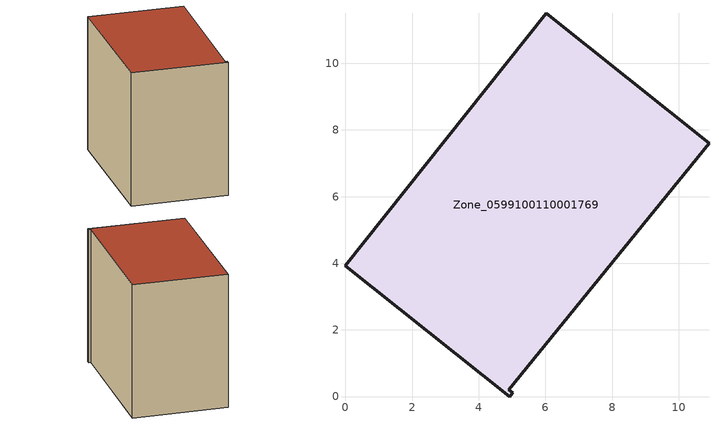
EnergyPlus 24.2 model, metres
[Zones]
Zone_0599100110001769
 floor ground (C_G): 10.91,7.61 4.91,0.2 5.02,0.11 4.93,0 0,3.93 6.03,11.5 z0.55
 wall outside (C_F): 10.91,7.61 6.03,11.5 0,3.93 4.93,0 5.02,0.11 4.91,0.2 10.91,7.61 z0.55:9.54
 roof outside (C_R): 4.91,0.2 10.91,7.61 6.03,11.5 0,3.93 4.93,0 5.02,0.11 z9.54
[BUILDING]
Pand.0599100110001769: North Axis=0; Terrain=City; Loads Convergence Tolerance Value=0.04; Temperature Convergence Tolerance Value=0.4; Solar Distribution=FullExterior; Maximum Number of Warmup Days=25; Minimum Number of Warmup Days=1
[Site:Location]
Rotterdam.The.Hague.AP_ZH_NLD Design_Conditions: Latitude=51.96; Longitude=4.45; Time Zone=1; Elevation=-4.5
[SITE:GROUNDTEMPERATURE:BUILDINGSURFACE]
18, 18, 18, 18, 18, 18, 18, 18, 18, 18, 18, 18
[MATERIAL] Thermal Absorptance=0.9; Solar Absorptance=0.7; Visible Absorptance=0.7
Name | Roughness | Thickness | Conductivity | Density | Specific Heat
G.TC.2015-2018 | MediumSmooth | 0.15 | 0.0428571 | 540 | 1210
F.TC.2015-2018 | Rough | 0.3 | 0.0666667 | 1920 | 840
R.TC.2015-2018 | MediumRough | 0.2 | 0.0333333 | 1500 | 1000
[CONSTRUCTION]
C_G: G.TC.2015-2018
C_F: F.TC.2015-2018
C_R: R.TC.2015-2018
[ZONE]
Zone_0599100110001769: Type=1; Multiplier=1; Ceiling Height=Autocalculate; Volume=Autocalculate; Floor Area=autocalculate; Part of Total Floor Area=Yes
[ZONEINFILTRATION:DESIGNFLOWRATE]
Infil_Zone_0599100110001769: Zone or ZoneList or Space or SpaceList=Zone_0599100110001769; Schedule=AlwaysOn; Design Flow Rate Calculation Method=Flow/Area; Flow Rate per Floor Area=0.0015; Constant Term Coefficient=1; Temperature Term Coefficient=0; Velocity Term Coefficient=0; Velocity Squared Term Coefficient=0
[HVACTEMPLATE:ZONE:IDEALLOADSAIRSYSTEM]
Zone_0599100110001769: Maximum Heating Supply Air Temperature=50; Minimum Cooling Supply Air Temperature=13; Maximum Heating Supply Air Humidity Ratio=0.0156; Minimum Cooling Supply Air Humidity Ratio=0.0077; Heating Limit=NoLimit; Cooling Limit=NoLimit; Dehumidification Control Type=ConstantSensibleHeatRatio; Cooling Sensible Heat Ratio=0.7; Dehumidification Setpoint=60; Humidification Control Type=None; Humidification Setpoint=30; Outdoor Air Method=None; Outdoor Air Flow Rate per Person=0.00944; Outdoor Air Flow Rate per Zone Floor Area=0; Outdoor Air Flow Rate per Zone=0; Demand Controlled Ventilation Type=None; Outdoor Air Economizer Type=NoEconomizer; Heat Recovery Type=None; Sensible Heat Recovery Effectiveness=0.7; Latent Heat Recovery Effectiveness=0.65
[ZONECONTROL:THERMOSTAT]
ThermostatControl_Zone_0599100110001769: Zone or ZoneList=Zone_0599100110001769; Control Type Schedule=DualSetpointControlType; Control 1=Thermostat_Zone_0599100110001769; Temperature Difference Between Cutout And Setpoint=0
[THERMOSTATSETPOINT:DUALSETPOINT]
Thermostat_Zone_0599100110001769: Heating Setpoint Temperature Schedule=HeatingSetpoint_Zone_0599100110001769; Cooling Setpoint Temperature Schedule=CoolingSetpoint_Zone_0599100110001769
[SCHEDULE:COMPACT]
HeatingSetpoint_Zone_0599100110001769: Through: 12/31, For: AllDays, Until: 24:00, 21
CoolingSetpoint_Zone_0599100110001769: Through: 12/31, For: AllDays, Until: 24:00, 24
DualSetpointControlType: Through: 12/31, For: AllDays, Until: 24:00, 4
AlwaysOn: Through: 12/31, For: AllDays, Until: 24:00, 1
